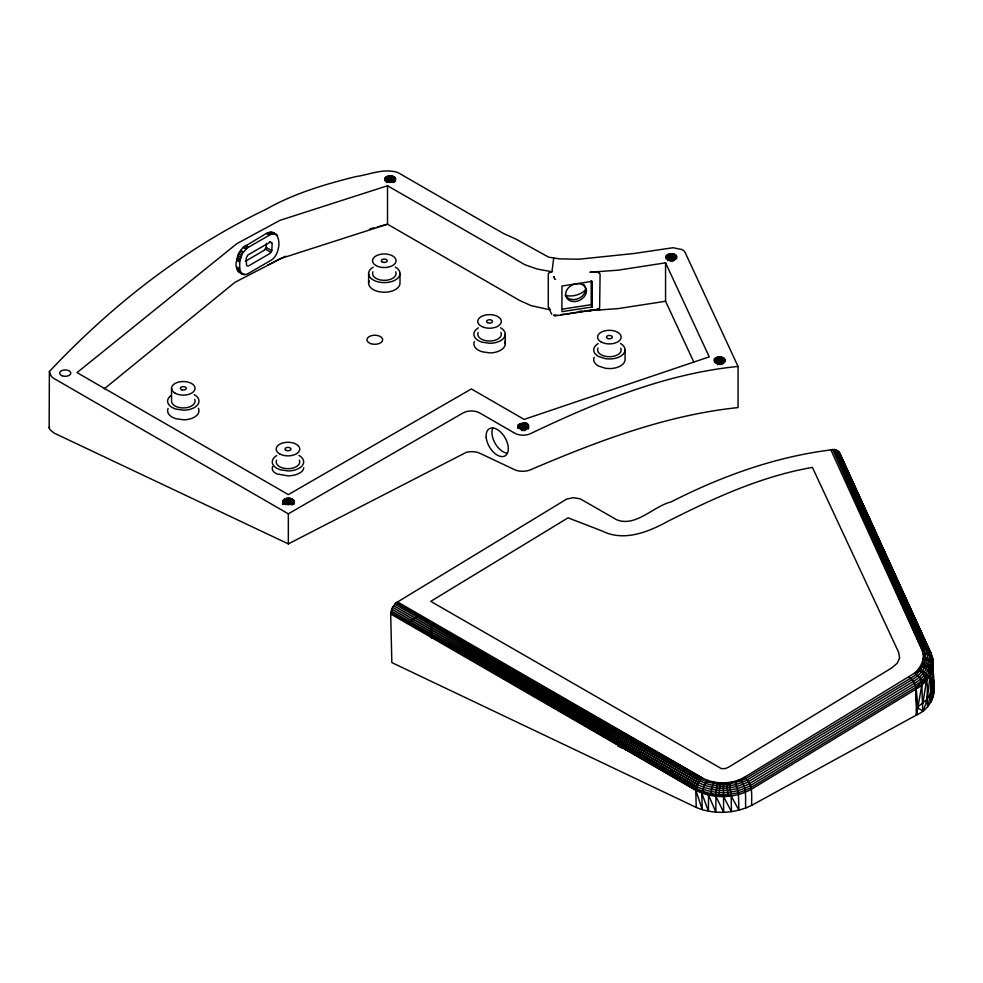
<?xml version="1.0" encoding="UTF-8"?>
<svg xmlns="http://www.w3.org/2000/svg" width="983" height="983" viewBox="0 0 983 983"><rect width="100%" height="100%" fill="white"/><g stroke="black" fill="none" stroke-linecap="round" stroke-linejoin="round"><path stroke-width="1.47" d="M908.956 677.176C919.154 683.554 915.886 697.697 917.323 707.539L922.779 710.992L921.808 685.04L922.423 682.485L919.498 676.943L914.448 673.22L744.156 777.43C731.536 784.373 715.354 784.704 702.55 778.069L396.063 602.874L392.524 607.297L390.693 613.994L391.848 662.603L696.21 807.412C713.769 814.772 734.633 813.727 751.651 805.36L916.574 714.96C930.115 709.087 936.91 694.637 933.334 680.433M49.15 427.961L49.383 371.525C111.239 305.774 183.342 249.031 264.992 209.821L266.27 209.207C293.978 193.442 324.881 184.325 355.649 176.633C367.974 174.9 380.335 169.432 392.881 171.361A11.796 6.807 0 0 1 399.11 173.241L503.382 233.438L515.866 239.053L548.686 257.165L559.204 258.836L578.84 259.229L633.863 253.516L673.036 247.728L682.055 249.584A11.427 6.598 0 0 1 685.188 252.631L738.049 366.426L738.049 407.576C665.245 415.219 596.792 441.49 530.021 469.997A11.747 5.787 -1.8 0 1 514.736 469.763L479.692 453.188A11.759 5.787 -1.8 0 0 466.274 452.352L288.338 543.906L53.979 433.036L50.084 429.768L49.15 427.961L49.605 426.561M931.294 655.145L929.107 650.574L923.75 648.731L832.576 449.354L921.636 648.903L923.123 653.867L925.458 657.701L931.012 660.515L932.978 663.685L930.582 694.33L927.731 706.605C925.015 695.092 932.154 677.877 919.572 670.848L914.448 673.22C919.965 668.415 924.106 661.399 923.123 653.867L927.239 653.584L931.884 656.89C934.206 668.956 925.015 679.56 915.308 685.262L750.508 785.503C734.117 794.596 713.056 795.001 696.406 786.339L391.689 609.055L697.205 784.336C713.339 792.74 733.76 792.335 749.648 783.537L914.448 683.283C925.593 677.189 935.3 663.451 929.107 650.574L837.528 450.718L927.571 649.591C933.604 662.112 924.167 675.481 913.318 681.403L748.518 781.645C733.293 790.086 713.732 790.467 698.274 782.419L393.556 605.639L699.564 780.674C714.211 788.305 732.753 787.948 747.178 779.949L911.978 679.708C922.459 673.969 931.589 661.067 925.765 648.964L834.395 449.489L837.528 450.718L839.629 452.991L931.012 653.425C937.708 667.26 928.48 682.411 916.07 689.083L751.27 789.324C734.485 798.614 712.847 799.068 695.804 790.185L390.779 612.458L695.939 788.317L702.759 791.438L708.534 795.026L715.894 812.142L715.894 794.338L717.197 784.078L720.06 782.8L723.353 784.348L729.521 783.893L740.912 780.92L745.704 778.511L910.504 678.27C920.567 672.765 929.34 660.355 923.75 648.731L834.395 449.489C777.27 456.038 722.173 475.809 671.106 501.908C653.72 506.036 635.915 527.355 616.845 519.835L580.093 498.786L573.163 497.693L566.65 499.094L396.063 602.874L701.014 779.2L706.544 781.731L717.197 784.078L723.353 784.348L726.646 782.689L729.521 783.893L733.072 781.731L735.444 782.738L738.417 792.679L738.909 810.189L731.192 795.997L729.521 783.893M397.439 601.879L702.55 778.069L698.274 782.419L695.804 790.185L702.255 809.722L701.751 792.986L702.759 791.438L710.623 793.564L715.882 796.242L719.138 794.583L720.06 782.8M932.978 663.685L933.715 684.205L932.818 689.304L927.252 699.085L916.721 707.92L916.574 714.96L921.808 685.04L915.861 687.228L751.061 787.469C738.909 794.362 724.262 796.058 710.623 793.564L708.534 795.026L708.448 811.208L701.751 792.986L695.939 788.317L391.099 610.836L696.406 786.339M554.768 279.295L555.641 279.246M236.792 260.409L238.513 253.639L242.985 247.47L266.381 233.45C282.809 226.975 281.642 254.511 270.939 260.311L248.613 273.311C240.958 278.115 233.512 267.769 236.792 260.409L239.655 262.068L239.766 270.116L242.273 274.085M239.655 262.068L242.273 253.577L247.212 247.962L270.939 234.261L275.879 234.187M710.623 793.564L713.633 782.026L717.197 784.078M553.712 258.136L551.942 271.75L537.037 269.01L524.959 264.771L387.523 185.762L279.958 220.339L236.952 243.587L77.03 372.606L288.351 494.609L471.373 388.936L524.123 419.397L709.259 356.854L665.565 262.83L618.024 270.19L589.935 272.23L597.91 272.156L600.085 273.974L599.63 308.011L597.541 309.35L555.383 315.838M924.61 662.223L921.649 663.955L922.632 666.634C936.246 672.569 927.977 690.68 931.282 701.911L933.617 684.254L933.334 697.045C930.029 686.048 938.925 667.101 924.61 662.223L923.123 658.929L929.254 660.883L932.793 665.417C927.473 680.211 930.237 696.8 922.779 710.992M922.804 703.521L926.49 680.555L927.534 677.164L932.277 670.639M282.883 504.488C280.008 496.169 296.657 495.948 294.04 504.279M294.04 501.256C292.897 505.778 284.345 505.79 282.883 501.477M702.759 791.438L704.492 785.27L707.699 780.428M245.406 261.269L264.525 250.087L266.184 247.458L266.491 243.354M271.812 250.702L272.119 244.226L271.812 242.862L270.165 242.125L247.986 254.929L246.168 258.16L246.573 265.729L248.429 266.012L270.165 253.344L271.812 250.702L266.184 247.458M517.844 425.43C526.335 439.794 536.067 415.367 517.844 425.43L517.844 428.441M554.547 278.115L554.031 278.005M666.13 256.022C665.417 261.122 674.485 261.441 676.783 257.939C677.484 252.852 668.428 252.52 666.13 256.022L666.13 259.045M930.582 694.33L932.72 689.341L932.793 665.417M553.601 315.543L555.284 315.518M385.139 177.825C383.493 182.961 392.905 183.637 395.375 180.393C397.021 175.257 387.621 174.581 385.139 177.825L385.139 180.847M714.481 358.856C712.749 363.993 722.186 364.705 724.68 361.486C726.412 356.35 716.976 355.637 714.481 358.856L714.481 361.867M930.004 675.714L915.861 687.228M735.444 782.738L739.007 779.937L740.912 780.92L744.156 777.43C753.703 783.205 751.381 796.119 751.651 805.36M586.458 289.1C581.186 294.728 572.892 297.099 565.409 295.453M104.333 388.776L234.949 282.305L285.451 256.207M566.945 313.872L593.744 309.768M916.525 708.043L916.574 714.96L916.07 689.083L916.721 707.92M406.79 623.431L419.815 615.505M597.91 309.24L599.2 308.478M49.383 371.525L50.76 375.051A11.771 6.795 0 0 0 53.979 378.516L288.338 513.826L463.054 412.958A11.771 6.795 0 0 1 479.692 412.958L514.736 433.196A11.759 6.795 0 0 0 530.021 433.859C596.054 402.366 664.508 373.761 738.049 366.426M592.356 310.333L587.65 311.132L597.173 309.424M592.847 310.345L594.101 309.768M919.572 670.848L918.724 668.759L922.632 666.634M267.646 265.213L279.958 258.775L387.523 224.21L519.528 300.417L531.078 305.627L549.767 309.731M923.123 658.929L925.458 657.701M719.138 794.583L723.537 796.562L727.862 794.448L731.192 795.997L731.438 811.614L723.537 796.562L723.353 784.348M922.423 682.485L926.49 680.555M370.013 228.83L374.388 227.675M377.312 226.901L387.523 224.21L387.523 185.762M556.882 315.174L553.748 315.224L554.879 315.604M562.399 309.141L591.213 304.681L592.27 306.966L561.944 311.66L561.944 286.016L592.27 281.322L592.27 306.966M578.864 311.5L581.85 311.033M693.765 361.941L665.565 301.265L618.024 308.625L593.044 310.37M560.961 314.646L565.028 314.118M591.655 310.161L593.044 310.014M551.942 271.75L548.76 273.028A3.527 2.777 24.9 0 0 548.281 274.404L548.281 306.438A3.527 2.777 24.9 0 0 548.76 307.974L550.087 309.313M830.696 449.526L921.636 648.903L923.75 648.731M238.513 271.787L244.546 274.589M597.541 309.35L600.146 309.706M921.649 663.955L927.583 666.523L931.024 671.414M599.421 272.881L598.02 272.18M918.724 668.759L924.303 671.93L927.534 677.164M617.729 745.913L621.883 747.891M624.66 749.206L645.438 759.097M648.215 760.412L652.368 762.39M656.533 764.369L660.687 766.347M663.451 767.662L666.228 768.976M670.381 770.955L673.158 772.282M701.014 779.2L394.761 604.14L699.564 780.674M698.274 782.419L392.524 607.297L697.205 784.336M271.947 232.148L276.788 234.826M277.525 235.723L273.016 232.529M270.743 232.037L273.606 233.684M269.453 232.185L272.303 233.843M268.076 232.615L270.939 234.261M266.381 233.45L269.231 235.097M269.563 241.56L271.812 242.862M265.324 249.154L270.952 252.41M245.762 245.381L248.613 247.028M244.362 246.315L247.212 247.962M242.985 247.47L245.848 249.117M240.491 250.309L243.342 251.955M239.422 251.931L242.273 253.577M238.513 253.639L241.363 255.285M237.775 255.383L240.626 257.03M237.235 257.116L240.085 258.762M236.903 258.812L239.766 260.458M236.792 266.983L239.655 268.629M236.903 268.47L239.766 270.116M237.235 269.772L240.085 271.431M237.775 270.89L240.626 272.549M240.491 272.819L243.342 274.478M390.693 613.994L695.804 790.185L696.21 807.412M921.636 648.903L925.175 653.167M740.912 780.92C747.301 788.452 745.102 799.093 745.704 808.075M565.274 294.961C568.874 302.051 579.503 300.22 583.644 294.531A10.715 8.454 -24.9 0 0 585.094 286.471L583.644 284.259M551.721 314.277L548.489 307.458M715.882 796.242L723.66 812.277L723.537 796.562M931.884 656.89L932.928 660.244L933.223 669.226M927.571 649.591L836.066 449.956L925.765 648.964M931.012 653.425L839.629 452.991M909.668 607.727L919.203 628.653L840.146 454.318L841.608 458.533M842.886 461.322L852.421 482.235M853.699 485.024L863.234 505.938M864.512 508.727L888.681 561.723M889.947 564.512L908.39 604.938M929.107 650.574L838.732 451.738L930.274 651.876L932.928 660.244L933.162 670.394M840.342 455.743L841.522 458.557M842.701 461.383L844.471 465.61M933.26 688.665L933.85 692.118L933.383 682.042M726.646 782.689L727.862 794.448M932.326 667.125L932.584 670.111M933.359 679.093L933.715 684.205L933.371 673.724M916.07 689.083L916.795 707.871M431.242 623.296L431.598 638.2M724.79 359.016L724.79 362.039M724.102 358.279L724.102 362.801M723.095 357.665L723.095 363.698M721.854 357.234L721.854 364.767M720.453 356.989L720.453 364.521M719.003 356.964L719.003 364.509M717.59 357.161L717.59 364.693M716.3 357.566L716.3 363.587M715.243 358.144L715.243 362.666M676.39 255.482L676.39 258.504M675.554 254.806L675.554 259.315M674.436 254.265L674.436 260.286M673.109 253.909L673.109 261.441M671.672 253.761L671.672 261.306M670.222 253.847L670.222 261.38M668.858 254.13L668.858 260.163M667.666 254.622L667.666 260.642M666.732 255.261L666.732 258.283M665.565 262.83L665.565 301.265M625.077 349.825L625.077 359.434A15.691 9.056 0 0 1 609.558 368.588L605.491 368.306L598.414 366.008A15.691 9.056 0 0 1 594.187 357.284M591.213 280.548L591.213 304.681M528.633 425.43L528.633 428.441M528.068 424.644L528.068 429.166M527.183 423.98L527.183 428.502M526.028 423.476L526.028 429.497M524.676 423.145L524.676 430.689M523.239 423.034L523.239 430.579M521.789 423.145L521.789 430.689M520.449 423.476L520.449 429.497M519.294 423.98L519.294 428.502M518.41 424.644L518.41 427.666M505.25 334.134L505.25 343.743M399.995 273.458L399.995 283.067A15.691 9.056 0 0 1 382.424 292.16A15.691 9.056 0 0 1 369.104 280.917M395.449 177.935L395.449 180.946M394.748 177.198L394.748 181.72M393.728 176.596L393.728 182.629M392.487 176.154L392.487 182.199M391.087 175.932L391.087 181.966M389.624 175.908L389.624 181.953M388.211 176.117L388.211 182.15M386.933 176.522L386.933 182.555M385.889 177.112L385.889 181.634M368.613 273.655L368.613 283.264M293.794 500.433L293.794 503.443M293.192 499.659L293.192 504.181M292.27 499.008L292.27 505.041M291.091 498.528L291.091 504.549M289.727 498.234L289.727 504.254M288.277 498.148L288.277 504.181M288.338 513.826L288.338 543.906M286.839 498.283L286.839 504.316M285.512 498.627L285.512 504.66M284.382 499.167L284.382 503.689M283.534 499.843L283.534 504.377M283.03 500.642L283.03 503.652M171.534 388.322L171.534 401.138A11.771 6.795 0 0 0 184.829 407.871A11.771 6.795 0 0 0 194.671 399.368M507.13 453.2A15.691 9.056 60 0 1 495.076 443.259A15.691 9.056 60 0 1 492.852 427.974M620.371 343.448A15.691 9.056 0 0 1 623.947 353.302A15.691 9.056 0 0 1 609.558 358.979L605.491 358.697L598.414 356.399A15.691 9.056 0 0 1 598.18 343.583M500.531 327.757A15.691 9.056 0 0 1 504.119 337.611A15.691 9.056 0 0 1 489.731 343.288L481.854 342.121L478.586 340.708A15.691 9.056 0 0 1 478.34 327.892M504.672 341.408A15.691 9.056 0 0 1 489.731 352.897L481.854 351.73L478.586 350.317A15.691 9.056 0 0 1 474.359 341.593M500.925 332.475A11.771 6.795 0 0 1 489.559 341.027A11.771 6.795 0 0 1 478.193 332.475M194.278 394.662A15.691 9.056 0 0 1 197.853 404.505A15.691 9.056 0 0 1 183.465 410.194L175.601 409.026L172.32 407.601A15.691 9.056 0 0 1 171.177 395.387M198.406 408.301A15.691 9.056 0 0 1 183.465 419.802L175.601 418.635L172.32 417.21A15.691 9.056 0 0 1 168.093 408.486M298.955 455.412A15.691 9.056 0 0 1 302.531 465.266A15.691 9.056 0 0 1 288.142 470.943L280.278 469.776L276.997 468.363A15.691 9.056 0 0 1 276.764 455.547M303.698 467.711A15.74 7.753 -1.8 0 1 288.142 475.883L276.997 473.929A15.74 7.753 -1.8 0 1 272.733 466.532M299.348 460.13A11.771 6.795 0 0 1 287.982 468.682A11.771 6.795 0 0 1 276.604 460.13M395.67 271.799A11.771 6.795 0 0 1 384.304 280.352A11.771 6.795 0 0 1 372.938 271.799M395.289 267.081A15.691 9.056 0 0 1 395.522 279.897A15.691 9.056 0 0 1 373.331 280.032A15.691 9.056 0 0 1 373.098 267.216M620.752 348.166A11.771 6.795 0 0 1 609.386 356.718A11.771 6.795 0 0 1 598.02 348.166M586.482 290.993C586.187 296.485 581.211 300.528 576.063 301.412A10.776 8.491 -24.9 0 1 567.633 299.09L566.147 296.854A10.776 8.491 -24.9 0 1 576.05 283.829C580.744 282.797 586.433 285.758 586.482 290.993M899.592 658.082L897.307 663.169L891.581 668.01L728.44 767.244L725.245 768.595L721.461 768.657L430.726 601.363L568.063 517.832L602.309 531.066C624.254 542.002 648.682 531.852 668.403 521.039C714.223 497.951 761.469 476.214 812.4 467.404L898.646 652.319L899.592 658.082M554.326 276.887L553.748 277.108L554.326 276.887M928.112 648.166L920.481 631.442L928.124 648.166M61.978 375.739A5.579 3.219 0 0 0 70.776 373.429A5.579 3.219 0 0 0 62.924 370.186A5.579 3.219 0 0 0 61.978 375.739M486.192 437.41A15.691 9.056 60 0 0 503.837 456.395A15.691 9.056 60 0 0 501.613 433.073A15.691 9.056 60 0 0 486.192 437.41M607.924 338.582A2.937 1.696 0 0 0 612.335 337.108A2.937 1.696 0 0 0 607.924 335.645A2.937 1.696 0 0 0 607.924 338.582M601.068 341.924A11.771 6.795 0 0 0 620.752 338.877A11.771 6.795 0 0 0 606.339 330.546A11.771 6.795 0 0 0 601.068 341.924M487.482 322.621A2.937 1.696 0 0 0 492.397 321.859A2.937 1.696 0 0 0 488.797 319.782A2.937 1.696 0 0 0 487.482 322.621M483.673 327.302A11.771 6.795 0 0 0 501.33 321.416A11.771 6.795 0 0 0 483.673 315.531A11.771 6.795 0 0 0 483.673 327.302M382.227 261.945A2.937 1.696 0 0 0 387.142 261.183A2.937 1.696 0 0 0 383.542 259.107A2.937 1.696 0 0 0 382.227 261.945M375.985 265.545A11.771 6.795 0 0 0 395.67 262.498A11.771 6.795 0 0 0 381.257 254.179A11.771 6.795 0 0 0 375.985 265.545M181.83 389.796A2.937 1.696 0 0 0 186.242 388.322A2.937 1.696 0 0 0 181.83 386.847A2.937 1.696 0 0 0 181.83 389.796M174.974 393.126A11.771 6.795 0 0 0 194.671 390.079A11.771 6.795 0 0 0 180.245 381.76A11.771 6.795 0 0 0 174.974 393.126M285.893 450.275A2.937 1.696 0 0 0 290.821 449.514A2.937 1.696 0 0 0 287.22 447.437A2.937 1.696 0 0 0 285.893 450.275M279.651 453.876A11.771 6.795 0 0 0 299.348 450.828A11.771 6.795 0 0 0 284.935 442.51A11.771 6.795 0 0 0 279.651 453.876M370.788 343.645A7.852 4.534 0 0 0 382.67 339.823A7.852 4.534 0 0 0 371.009 335.793A7.852 4.534 0 0 0 370.788 343.645"/></g></svg>
